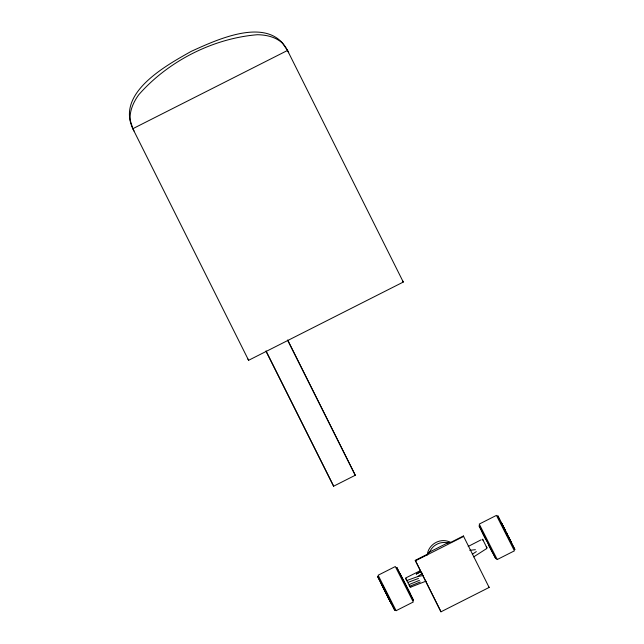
<?xml version="1.0" encoding="UTF-8"?>
<svg xmlns="http://www.w3.org/2000/svg" width="644" height="644" viewBox="0 0 644 644"><rect width="100%" height="100%" fill="white"/><g stroke="black" fill="none" stroke-linecap="round" stroke-linejoin="round"><path stroke-width="0.97" d="M427.278 555.015C428.204 544.14 440.963 537.024 450.559 542.481M429.468 552.616C432.06 545.138 440.705 540.735 448.272 543.101M473.743 556.859L486.663 548.567M407.435 580.308L417.554 576.63L422.512 573.192M472.326 554.218L476.335 551.602M420.548 571.647L416.241 574.142L420.452 571.792M468.18 546.458L481.108 539.825M134.008 130.998L132.857 128.687L287.538 50.441L288.689 52.744M248.608 360.302L403.281 282.056L288.013 51.504C270.351 14.53 217.583 39.413 191.22 51.359C165.814 65.672 114.93 93.42 133.34 129.75L248.608 360.302L247.94 359.054M266.004 351.222L333.632 486.204L355.279 475.256L287.707 340.048M415.251 560.344L427.552 554.122L428.985 552.335L448.474 542.473L451.098 542.208L463.398 535.985L463.64 536.428L415.485 560.787L415.251 560.344L440.979 611.8L489.134 587.441L463.398 535.985M396.116 610.681L413.295 601.987L395.311 566.543L378.125 575.237L396.116 610.681L395.851 610.327M497.232 559.531L514.419 550.837L496.427 515.385L479.249 524.079L497.232 559.531L496.967 559.177M419.912 570.874L406.066 577.789M410.461 586.491L410.792 587.087L426.022 581.146M409.504 584.398L419.445 580.381M420.234 581.999L410.3 586.008L410.792 587.087M408.409 582.224L418.487 578.465M417.554 576.63L423.446 575.382M469.742 550.314L475.385 549.686M287.538 50.441L282.611 43.398A58.58 34.768 -27.3 0 0 257.302 34.728C212.826 38.415 168.237 61.172 138.814 94.668A58.58 34.768 -27.3 0 0 130.281 120.452L132.857 128.687M486.365 548.092L486.695 548.688M402.613 280.808L403.281 282.056M488.901 586.998L489.134 587.441M355.279 475.256L287.651 340.274M486.244 546.563L487.025 548.02L482.549 539.173L483.121 540.388M409.278 585.493L410.059 586.95L405.591 578.103L406.855 580.719M509.211 538.521L511.296 542.393L508.438 536.524M511.73 543.641L514.934 549.565L506.772 533.208M484.433 536.13L482.267 532.097L485.238 538.199M402.17 577.74L399.996 573.715L402.605 579.077M389.652 599.475L391.23 602.39L390.811 601.464M389.057 599.298L391.149 603.178L381.248 583.673L385.78 592.866M505.049 529.819L501.402 522.896L504.26 528.764M508.816 537.756L505.926 532.081M508.599 537.547L511.312 542.836M488.756 545.162L492.547 552.359L479.056 525.77L486.099 539.922M406.485 586.781L410.276 593.969L396.784 567.388L399.224 572.484M383.896 587.714L386.577 592.963M389.266 598.743L377.609 576.509L388.453 598.332M387.495 596.255L394.78 610.343L386.923 594.396M507.078 533.618L497.764 515.723L499.841 520.086M506.474 533.353L508.172 536.71M485.214 537.458L495.759 558.686L488.353 544.55M402.951 579.069L413.488 600.305L406.09 586.169M504.679 529.593L505.508 531.252M502.723 525.915L505.621 531.67M506.353 533.369L507.528 535.703M401.615 577.298L403.836 581.54M386.98 593.76L389.878 599.548M385.015 590.363L386.191 592.705M415.485 560.787L440.979 611.8M266.061 350.996L333.632 486.204M500.678 521.793L502.312 525.093M399.626 573.289L401.22 576.493M383.735 587.803L384.621 589.59M382.359 584.994L383.293 586.909"/></g></svg>
